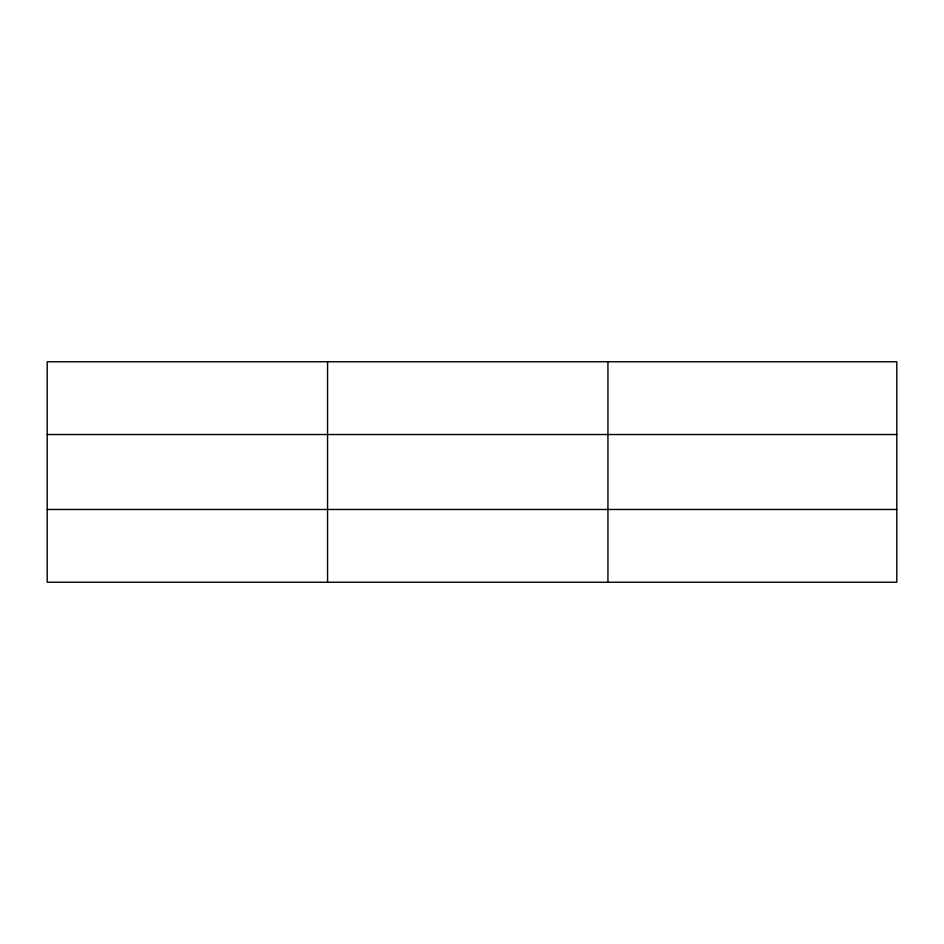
<?xml version="1.0" encoding="UTF-8"?>
<svg xmlns="http://www.w3.org/2000/svg" width="944" height="944" viewBox="0 0 944 944"><rect width="100%" height="100%" fill="white"/><g stroke="black" fill="none" stroke-linecap="round" stroke-linejoin="round"><path stroke-width="1.42" d="M327.568 582.236L327.568 361.764M607.936 582.236L607.936 361.764M896.8 434.523L896.8 361.764L47.2 361.764L47.2 582.236L896.8 582.236L896.8 434.523L47.2 434.523M47.2 509.477L896.8 509.477"/></g></svg>
